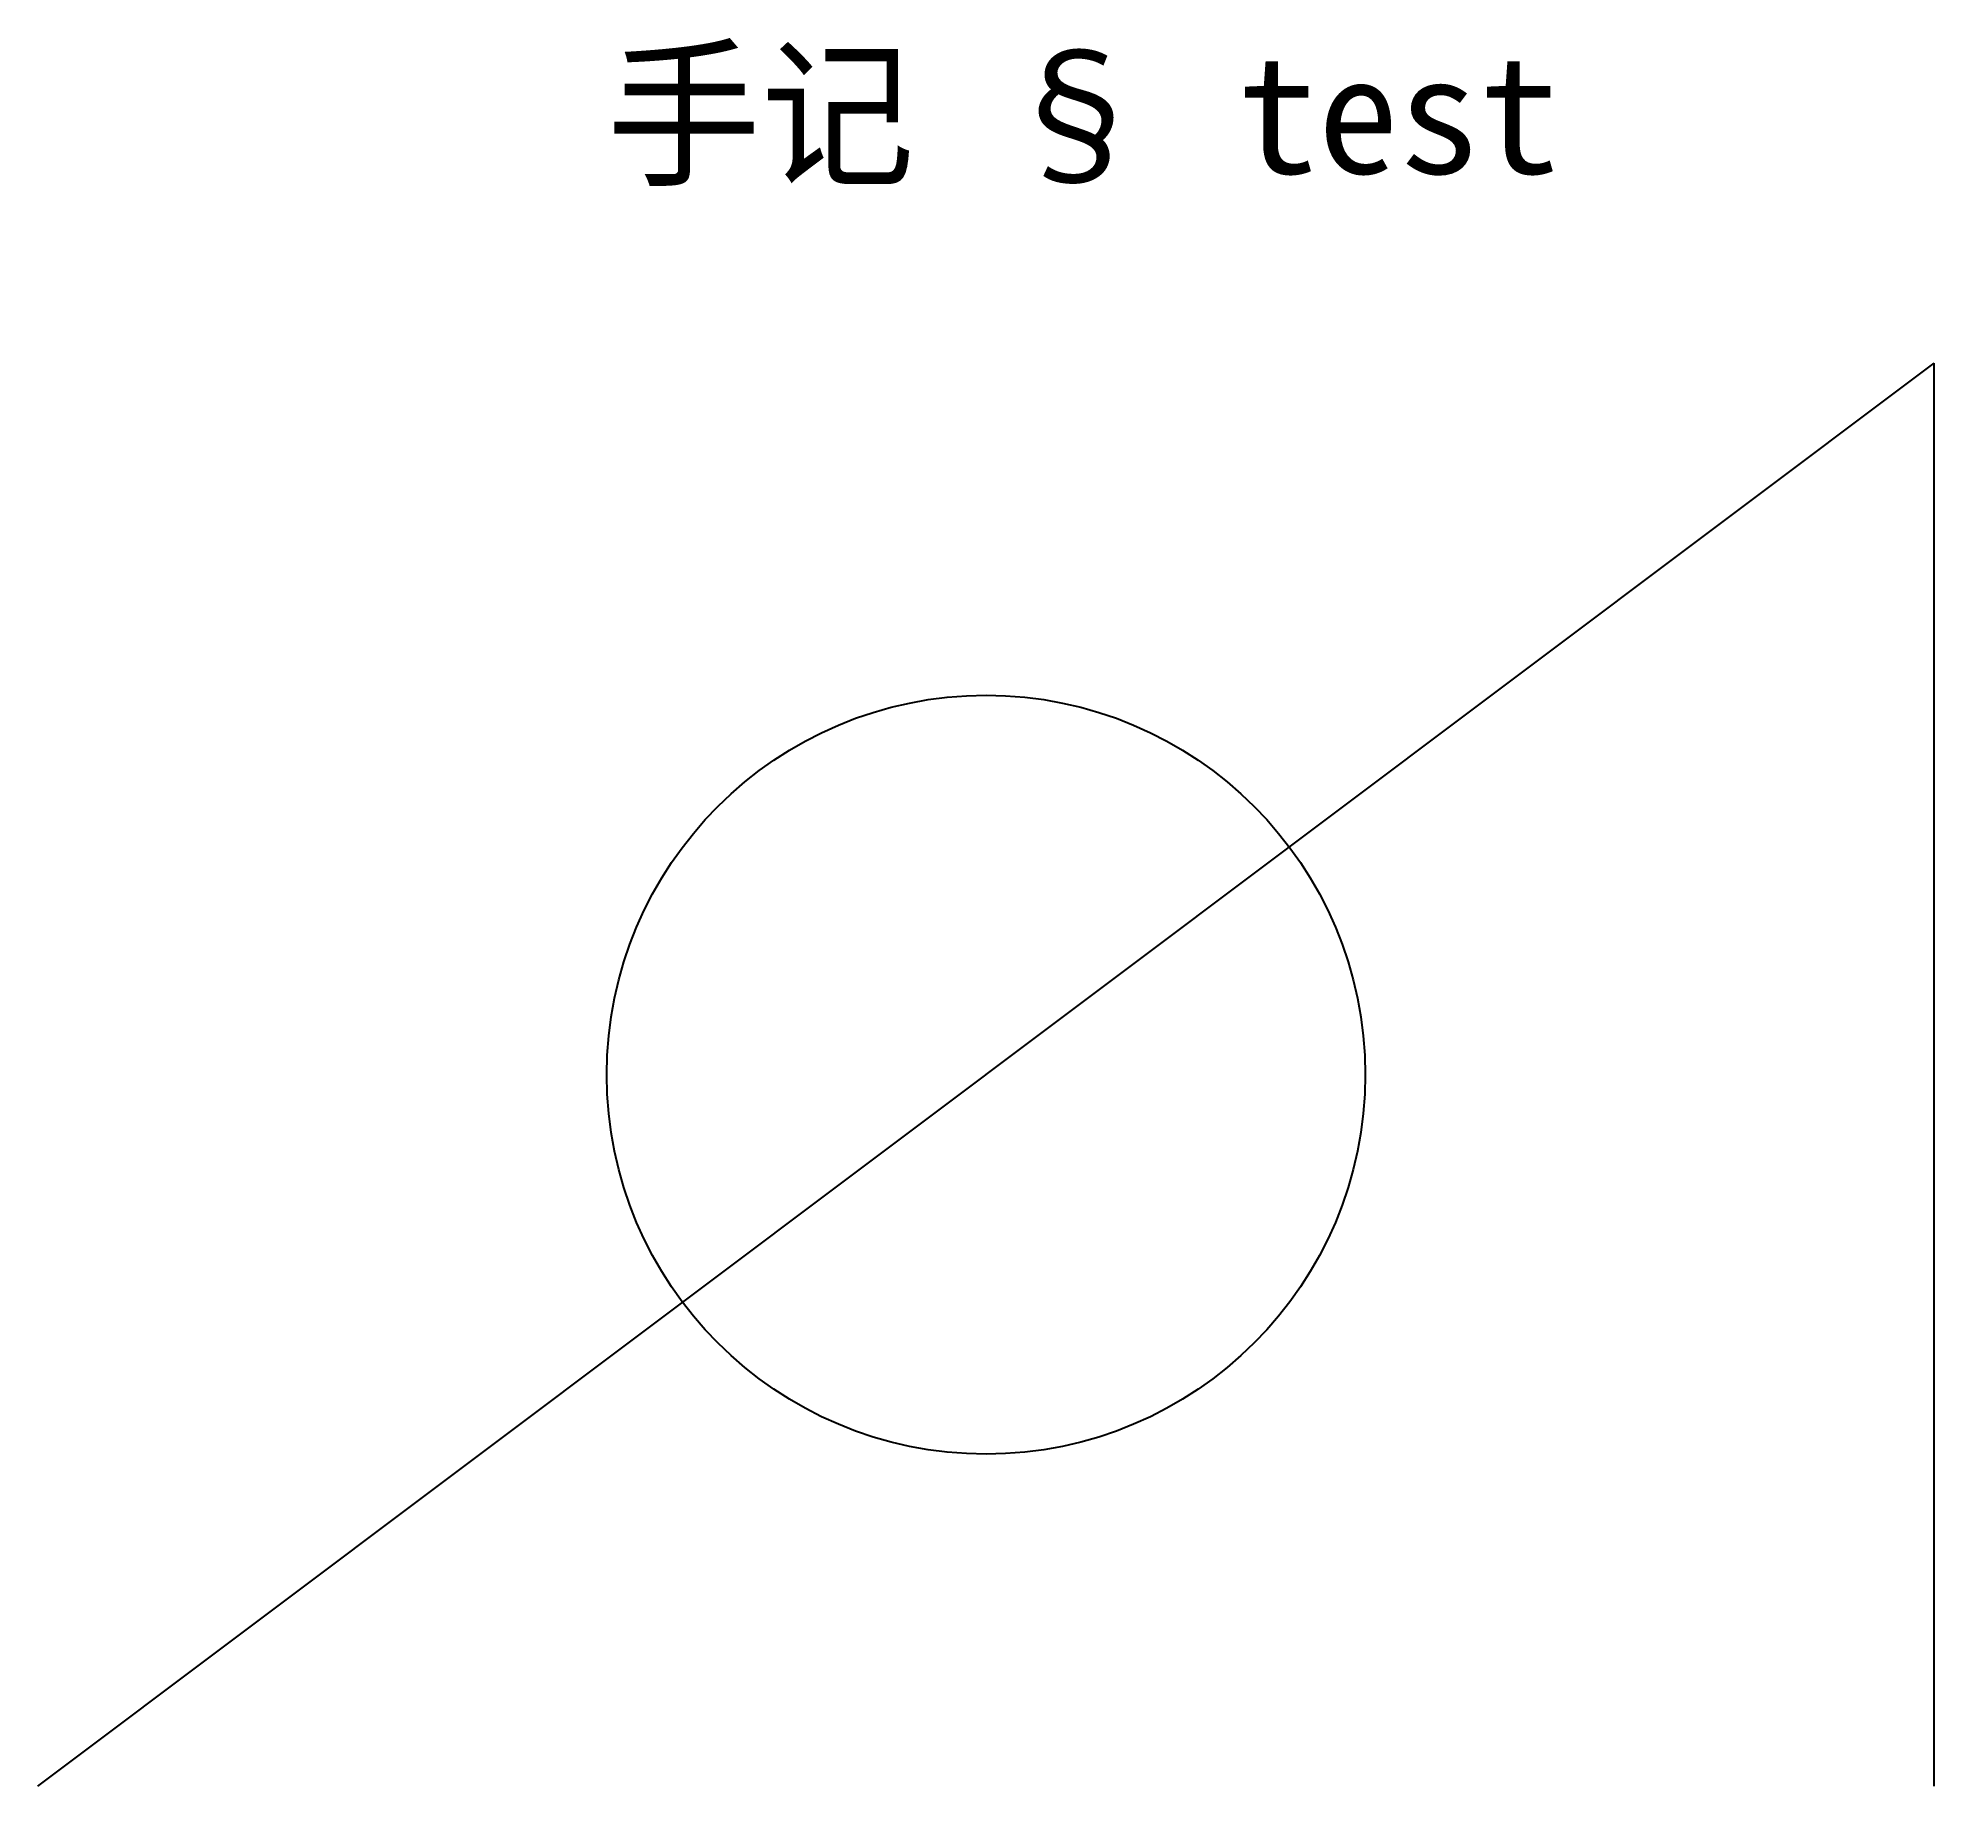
# Model space of a CAD drawing. Extents: x 0 to 40, y 0 to 36.9.
import ezdxf

# ---------------------------------------------------------------- set-up
doc = ezdxf.new("R2010")
doc.units = 0
doc.layers.add('hidden', color=7, linetype='Continuous')
doc.layers.add('文本-Text', color=7, linetype='Continuous')

msp = doc.modelspace()

# ---------------------------------------------------------------- linework, layer by layer
msp.add_line((0, 0), (40, 30))
msp.add_circle((20, 15), 8)
at = {"layer": 'hidden'}
msp.add_line((40, 0), (40, 30), dxfattribs=at)

# ---------------------------------------------------------------- texts
at = {"layer": '文本-Text'}
msp.add_text('手记 § test', height=2.5, dxfattribs=at).set_placement((12, 34))

doc.saveas('drawing.dxf')
